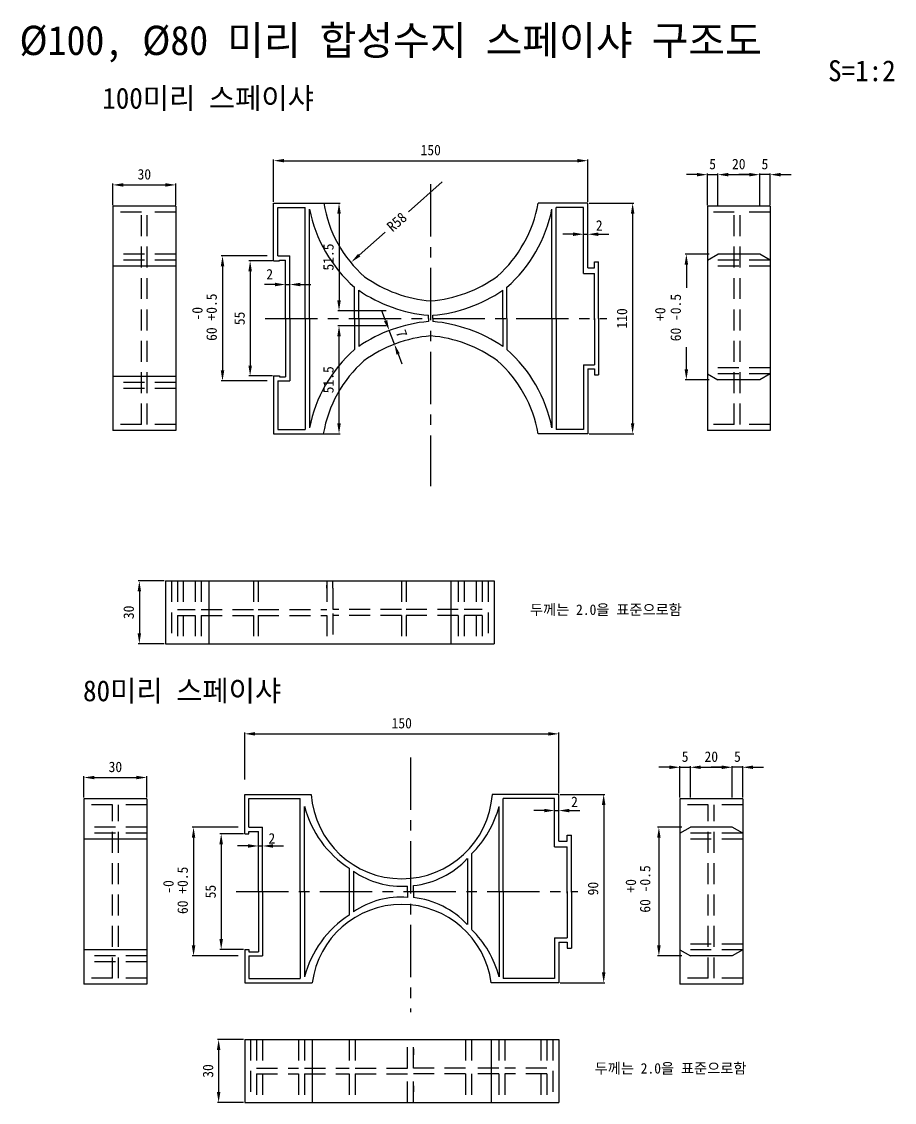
# Model space of a CAD drawing. Extents: x -1373 to 1338, y -24 to 500.
# Drawn here: x 921 to 1338, y -24 to 492 of the extents above; entities that cross this region are included whole.
import ezdxf

# ---------------------------------------------------------------- set-up
doc = ezdxf.new("R2010")
doc.units = 0
doc.header["$LTSCALE"] = 10
for name, pattern in [('A-CENTR01', [2, 1.25, -0.25, 0.25, -0.25]), ('A-DASHD01', [0.75, 0.5, -0.25]), ('CENTER', [2, 1.25, -0.25, 0.25, -0.25]), ('HIDDEN', [0.375, 0.25, -0.125])]:
    doc.linetypes.add(name, pattern=pattern)
for name, color, linetype in [('TN-CNTL', 1, 'A-CENTR01'), ('TN-DIMS', 1, 'Continuous'), ('TN-DIMT', 3, 'Continuous'), ('TN-LINE', 7, 'Continuous'), ('TN-TEX1', 6, 'Continuous'), ('TN-TEXT', 3, 'Continuous')]:
    doc.layers.add(name, color=color, linetype=linetype)
doc.styles.add('D', font='GulimChe.ttf')
doc.dimstyles.new('D', dxfattribs={"dimtxt": 2.5, "dimasz": 2.5, "dimexe": 1.25, "dimexo": 2, "dimgap": 1, "dimtad": 1, "dimdec": 0, "dimtxsty": 'D', "dimcen": 2.5, "dimclrd": 9, "dimclre": 9, "dimclrt": 9, "dimadec": 0, "dimazin": 0, "dimtfac": 1, "dimtdec": 0, "dimtmove": 0, "dimatfit": 3, "dimfxl": 0, "dimarcsym": 0})

# ---------------------------------------------------------------- blocks, each defined once
blk = doc.blocks.new('*D68')
at = {"layer": 'DEFPOINTS', "color": 0, "ltscale": 2}
for p in [(994.83, 414.43), (964.83, 404.22), (994.83, 404.22)]:
    blk.add_point(p, dxfattribs=at)
at = {"layer": 'TN-DIMS', "lineweight": -2, "ltscale": 2}
for p, q in [((964.83, 404.82), (964.83, 415.03)), ((969.83, 414.43), (989.83, 414.43)), ((994.83, 404.82), (994.83, 415.03))]:
    blk.add_line(p, q, dxfattribs=at)
at = {"layer": 'TN-DIMS', "ltscale": 2}
for points in [[(969.83, 415.26), (969.83, 413.59), (964.83, 414.43)], [(989.83, 415.26), (989.83, 413.59), (994.83, 414.43)]]:
    blk.add_solid(points, dxfattribs=at)
at = {"layer": 'TN-DIMS', "color": 3, "ltscale": 2, "insert": (979.83, 419.48), "char_height": 5, "attachment_point": 5, "style": 'D'}
blk.add_mtext('30', dxfattribs=at)
blk = doc.blocks.new('*D69')
at = {"layer": 'DEFPOINTS', "color": 0, "ltscale": 2}
for p in [(1191.76, 426.01), (1041.61, 405.72), (1191.76, 405.72)]:
    blk.add_point(p, dxfattribs=at)
at = {"layer": 'TN-DIMS', "lineweight": -2, "ltscale": 2}
for p, q in [((1041.61, 406.32), (1041.61, 426.61)), ((1046.61, 426.01), (1186.76, 426.01)), ((1191.76, 406.32), (1191.76, 426.61))]:
    blk.add_line(p, q, dxfattribs=at)
at = {"layer": 'TN-DIMS', "ltscale": 2}
for points in [[(1046.61, 426.84), (1046.61, 425.17), (1041.61, 426.01)], [(1186.76, 426.84), (1186.76, 425.17), (1191.76, 426.01)]]:
    blk.add_solid(points, dxfattribs=at)
at = {"layer": 'TN-DIMS', "color": 3, "ltscale": 2, "insert": (1116.69, 431.07), "char_height": 5, "attachment_point": 5, "style": 'D'}
blk.add_mtext('150', dxfattribs=at)
blk = doc.blocks.new('*D70')
at = {"layer": 'DEFPOINTS', "color": 0, "ltscale": 2}
for p in [(1191.76, 405.72), (1191.76, 295.58), (1213.18, 295.58)]:
    blk.add_point(p, dxfattribs=at)
at = {"layer": 'TN-DIMS', "lineweight": -2, "ltscale": 2}
for p, q in [((1192.36, 405.72), (1213.78, 405.72)), ((1213.18, 400.72), (1213.18, 300.58)), ((1192.36, 295.58), (1213.78, 295.58))]:
    blk.add_line(p, q, dxfattribs=at)
at = {"layer": 'TN-DIMS', "ltscale": 2}
for points in [[(1212.35, 400.72), (1214.01, 400.72), (1213.18, 405.72)], [(1212.35, 300.58), (1214.01, 300.58), (1213.18, 295.58)]]:
    blk.add_solid(points, dxfattribs=at)
at = {"layer": 'TN-DIMS', "color": 3, "ltscale": 2, "insert": (1208.11, 350.65), "char_height": 5, "attachment_point": 5, "rotation": 90, "style": 'D'}
blk.add_mtext('110', dxfattribs=at)
blk = doc.blocks.new('*D71')
at = {"layer": 'DEFPOINTS', "color": 0, "ltscale": 2}
for p in [(1191.76, 390.87), (1189.75, 385.51), (1191.76, 385.91)]:
    blk.add_point(p, dxfattribs=at)
at = {"layer": 'TN-DIMS', "lineweight": -2, "ltscale": 2}
for p, q in [((1184.75, 390.87), (1179.75, 390.87)), ((1189.75, 386.11), (1189.75, 391.47)), ((1189.75, 390.87), (1191.76, 390.87)), ((1191.76, 386.51), (1191.76, 391.47)), ((1196.76, 390.87), (1201.76, 390.87))]:
    blk.add_line(p, q, dxfattribs=at)
at = {"layer": 'TN-DIMS', "ltscale": 2}
for points in [[(1184.75, 391.7), (1184.75, 390.04), (1189.75, 390.87)], [(1196.76, 391.7), (1196.76, 390.04), (1191.76, 390.87)]]:
    blk.add_solid(points, dxfattribs=at)
at = {"layer": 'TN-DIMS', "color": 3, "ltscale": 2, "insert": (1197.23, 395.06), "char_height": 5, "attachment_point": 5, "style": 'D'}
blk.add_mtext('2', dxfattribs=at)
blk = doc.blocks.new('*D72')
at = {"layer": 'DEFPOINTS', "color": 0, "ltscale": 2}
for p in [(1041.61, 378.15), (1030.39, 323.15), (1041.61, 323.15)]:
    blk.add_point(p, dxfattribs=at)
at = {"layer": 'TN-DIMS', "lineweight": -2, "ltscale": 2}
for p, q in [((1041.01, 378.15), (1029.79, 378.15)), ((1030.39, 373.15), (1030.39, 328.15)), ((1041.01, 323.15), (1029.79, 323.15))]:
    blk.add_line(p, q, dxfattribs=at)
at = {"layer": 'TN-DIMS', "ltscale": 2}
for points in [[(1029.56, 373.15), (1031.23, 373.15), (1030.39, 378.15)], [(1029.56, 328.15), (1031.23, 328.15), (1030.39, 323.15)]]:
    blk.add_solid(points, dxfattribs=at)
at = {"layer": 'TN-DIMS', "color": 3, "ltscale": 2, "insert": (1025.34, 350.65), "char_height": 5, "attachment_point": 5, "rotation": 90, "style": 'D'}
blk.add_mtext('55', dxfattribs=at)
blk = doc.blocks.new('*D73')
at = {"layer": 'DEFPOINTS', "color": 0, "ltscale": 2}
for p in [(1049.34, 366.84), (1047.33, 361.49), (1049.34, 361.89)]:
    blk.add_point(p, dxfattribs=at)
at = {"layer": 'TN-DIMS', "lineweight": -2, "ltscale": 2}
for p, q in [((1042.33, 366.84), (1037.33, 366.84)), ((1047.33, 362.09), (1047.33, 367.44)), ((1047.33, 366.84), (1049.34, 366.84)), ((1049.34, 362.49), (1049.34, 367.44)), ((1054.34, 366.84), (1059.34, 366.84))]:
    blk.add_line(p, q, dxfattribs=at)
at = {"layer": 'TN-DIMS', "ltscale": 2}
for points in [[(1042.33, 367.68), (1042.33, 366.01), (1047.33, 366.84)], [(1054.34, 367.68), (1054.34, 366.01), (1049.34, 366.84)]]:
    blk.add_solid(points, dxfattribs=at)
at = {"layer": 'TN-DIMS', "color": 3, "ltscale": 2, "insert": (1039.73, 371.76), "char_height": 5, "attachment_point": 5, "style": 'D'}
blk.add_mtext('2', dxfattribs=at)
blk = doc.blocks.new('*D74')
at = {"layer": 'DEFPOINTS', "color": 0, "ltscale": 2}
for p in [(1062.4, 405.72), (1072.87, 354.22), (1095.94, 354.22)]:
    blk.add_point(p, dxfattribs=at)
at = {"layer": 'TN-DIMS', "lineweight": -2, "ltscale": 2}
for p, q in [((1063, 405.72), (1073.47, 405.72)), ((1072.87, 400.72), (1072.87, 359.22)), ((1095.34, 354.22), (1072.27, 354.22))]:
    blk.add_line(p, q, dxfattribs=at)
at = {"layer": 'TN-DIMS', "ltscale": 2}
for points in [[(1072.04, 400.72), (1073.71, 400.72), (1072.87, 405.72)], [(1072.04, 359.22), (1073.71, 359.22), (1072.87, 354.22)]]:
    blk.add_solid(points, dxfattribs=at)
at = {"layer": 'TN-DIMS', "color": 3, "ltscale": 2, "insert": (1067.81, 379.97), "char_height": 5, "attachment_point": 5, "rotation": 90, "style": 'D'}
blk.add_mtext('51.5', dxfattribs=at)
blk = doc.blocks.new('*D75')
at = {"layer": 'DEFPOINTS', "color": 0, "ltscale": 2}
for p in [(1072.87, 347.08), (1095.94, 347.08), (1062.4, 295.58)]:
    blk.add_point(p, dxfattribs=at)
at = {"layer": 'TN-DIMS', "lineweight": -2, "ltscale": 2}
for p, q in [((1095.34, 347.08), (1072.27, 347.08)), ((1072.87, 300.58), (1072.87, 342.08)), ((1063, 295.58), (1073.47, 295.58))]:
    blk.add_line(p, q, dxfattribs=at)
at = {"layer": 'TN-DIMS', "ltscale": 2}
for points in [[(1072.04, 342.08), (1073.71, 342.08), (1072.87, 347.08)], [(1072.04, 300.58), (1073.71, 300.58), (1072.87, 295.58)]]:
    blk.add_solid(points, dxfattribs=at)
at = {"layer": 'TN-DIMS', "color": 3, "ltscale": 2, "insert": (1067.81, 321.33), "char_height": 5, "attachment_point": 5, "rotation": 90, "style": 'D'}
blk.add_mtext('51.5', dxfattribs=at)
blk = doc.blocks.new('*D76')
at = {"layer": 'DEFPOINTS', "color": 0, "ltscale": 2}
for p in [(1253.9, 419.33), (1248.9, 404.22), (1253.9, 404.22)]:
    blk.add_point(p, dxfattribs=at)
at = {"layer": 'TN-DIMS', "lineweight": -2, "ltscale": 2}
for p, q in [((1243.9, 419.33), (1238.9, 419.33)), ((1248.9, 404.82), (1248.9, 419.93)), ((1248.9, 419.33), (1253.9, 419.33)), ((1253.9, 404.82), (1253.9, 419.93)), ((1258.9, 419.33), (1263.9, 419.33))]:
    blk.add_line(p, q, dxfattribs=at)
at = {"layer": 'TN-DIMS', "ltscale": 2}
for points in [[(1243.9, 420.16), (1243.9, 418.49), (1248.9, 419.33)], [(1258.9, 420.16), (1258.9, 418.49), (1253.9, 419.33)]]:
    blk.add_solid(points, dxfattribs=at)
at = {"layer": 'TN-DIMS', "color": 3, "ltscale": 2, "insert": (1251.4, 424.38), "char_height": 5, "attachment_point": 5, "style": 'D'}
blk.add_mtext('5', dxfattribs=at)
blk = doc.blocks.new('*D77')
at = {"layer": 'DEFPOINTS', "color": 0, "ltscale": 2}
for p in [(1273.9, 419.33), (1273.9, 404.22), (1278.9, 404.22)]:
    blk.add_point(p, dxfattribs=at)
at = {"layer": 'TN-DIMS', "lineweight": -2, "ltscale": 2}
for p, q in [((1268.9, 419.33), (1263.9, 419.33)), ((1273.9, 404.82), (1273.9, 419.93)), ((1278.9, 419.33), (1273.9, 419.33)), ((1278.9, 404.82), (1278.9, 419.93)), ((1283.9, 419.33), (1288.9, 419.33))]:
    blk.add_line(p, q, dxfattribs=at)
at = {"layer": 'TN-DIMS', "ltscale": 2}
for points in [[(1268.9, 420.16), (1268.9, 418.49), (1273.9, 419.33)], [(1283.9, 420.16), (1283.9, 418.49), (1278.9, 419.33)]]:
    blk.add_solid(points, dxfattribs=at)
at = {"layer": 'TN-DIMS', "color": 3, "ltscale": 2, "insert": (1276.4, 424.38), "char_height": 5, "attachment_point": 5, "style": 'D'}
blk.add_mtext('5', dxfattribs=at)
blk = doc.blocks.new('*D78')
at = {"layer": 'DEFPOINTS', "color": 0, "ltscale": 2}
for p in [(1273.9, 419.33), (1253.9, 408.51), (1273.9, 408.51)]:
    blk.add_point(p, dxfattribs=at)
at = {"layer": 'TN-DIMS', "lineweight": -2, "ltscale": 2}
for p, q in [((1253.9, 409.11), (1253.9, 419.93)), ((1258.9, 419.33), (1268.9, 419.33)), ((1273.9, 409.11), (1273.9, 419.93))]:
    blk.add_line(p, q, dxfattribs=at)
at = {"layer": 'TN-DIMS', "ltscale": 2}
for points in [[(1258.9, 420.16), (1258.9, 418.49), (1253.9, 419.33)], [(1268.9, 420.16), (1268.9, 418.49), (1273.9, 419.33)]]:
    blk.add_solid(points, dxfattribs=at)
at = {"layer": 'TN-DIMS', "color": 3, "ltscale": 2, "insert": (1263.9, 424.38), "char_height": 5, "attachment_point": 5, "style": 'D'}
blk.add_mtext('20', dxfattribs=at)
blk = doc.blocks.new('*D45')
at = {"layer": 'DEFPOINTS', "color": 0, "ltscale": 2}
for p in [(989.88, 225.23), (977.44, 195.23), (989.88, 195.23)]:
    blk.add_point(p, dxfattribs=at)
at = {"layer": 'TN-DIMS', "lineweight": -2, "ltscale": 2}
for p, q in [((989.28, 225.23), (976.84, 225.23)), ((977.44, 220.23), (977.44, 200.23)), ((989.28, 195.23), (976.84, 195.23))]:
    blk.add_line(p, q, dxfattribs=at)
at = {"layer": 'TN-DIMS', "ltscale": 2}
for points in [[(976.61, 220.23), (978.27, 220.23), (977.44, 225.23)], [(976.61, 200.23), (978.27, 200.23), (977.44, 195.23)]]:
    blk.add_solid(points, dxfattribs=at)
at = {"layer": 'TN-DIMS', "color": 3, "ltscale": 2, "insert": (972.38, 210.23), "char_height": 5, "attachment_point": 5, "rotation": 90, "style": 'D'}
blk.add_mtext('30', dxfattribs=at)
blk = doc.blocks.new('*D46')
at = {"layer": 'DEFPOINTS', "color": 0, "ltscale": 2}
for p in [(980.99, 131.32), (950.99, 121.11), (980.99, 121.11)]:
    blk.add_point(p, dxfattribs=at)
at = {"layer": 'TN-DIMS', "lineweight": -2, "ltscale": 2}
for p, q in [((950.99, 121.71), (950.99, 131.92)), ((955.99, 131.32), (975.99, 131.32)), ((980.99, 121.71), (980.99, 131.92))]:
    blk.add_line(p, q, dxfattribs=at)
at = {"layer": 'TN-DIMS', "ltscale": 2}
for points in [[(955.99, 132.15), (955.99, 130.48), (950.99, 131.32)], [(975.99, 132.15), (975.99, 130.48), (980.99, 131.32)]]:
    blk.add_solid(points, dxfattribs=at)
at = {"layer": 'TN-DIMS', "color": 3, "ltscale": 2, "insert": (965.99, 136.37), "char_height": 5, "attachment_point": 5, "style": 'D'}
blk.add_mtext('30', dxfattribs=at)
blk = doc.blocks.new('*D47')
at = {"layer": 'DEFPOINTS', "color": 0, "ltscale": 2}
for p in [(1036.35, 98.62), (1034.35, 92.4), (1036.35, 92.8)]:
    blk.add_point(p, dxfattribs=at)
at = {"layer": 'TN-DIMS', "lineweight": -2, "ltscale": 2}
for p, q in [((1029.35, 98.62), (1024.35, 98.62)), ((1034.35, 93), (1034.35, 99.22)), ((1034.35, 98.62), (1036.35, 98.62)), ((1036.35, 93.4), (1036.35, 99.22)), ((1041.35, 98.62), (1046.35, 98.62))]:
    blk.add_line(p, q, dxfattribs=at)
at = {"layer": 'TN-DIMS', "ltscale": 2}
for points in [[(1029.35, 99.45), (1029.35, 97.78), (1034.35, 98.62)], [(1041.35, 99.45), (1041.35, 97.78), (1036.35, 98.62)]]:
    blk.add_solid(points, dxfattribs=at)
at = {"layer": 'TN-DIMS', "color": 3, "ltscale": 2, "insert": (1040.77, 102.27), "char_height": 5, "attachment_point": 5, "style": 'D'}
blk.add_mtext('2', dxfattribs=at)
blk = doc.blocks.new('*D48')
at = {"layer": 'DEFPOINTS', "color": 0, "ltscale": 2}
for p in [(1025.3, 107.54), (1003.35, 46.11), (1025.3, 46.11)]:
    blk.add_point(p, dxfattribs=at)
at = {"layer": 'TN-DIMS', "lineweight": -2, "ltscale": 2}
for p, q in [((1024.7, 107.54), (1002.75, 107.54)), ((1003.35, 102.54), (1003.35, 51.11)), ((1024.7, 46.11), (1002.75, 46.11))]:
    blk.add_line(p, q, dxfattribs=at)
at = {"layer": 'TN-DIMS', "ltscale": 2}
for points in [[(1002.52, 102.54), (1004.19, 102.54), (1003.35, 107.54)], [(1002.52, 51.11), (1004.19, 51.11), (1003.35, 46.11)]]:
    blk.add_solid(points, dxfattribs=at)
at = {"layer": 'TN-DIMS', "color": 3, "ltscale": 2, "insert": (998.16, 77.42), "char_height": 5, "attachment_point": 5, "rotation": 90, "style": 'D'}
blk.add_mtext('60 +0.5', dxfattribs=at)
blk = doc.blocks.new('*D49')
at = {"layer": 'DEFPOINTS', "color": 0, "ltscale": 2}
for p in [(1027.78, 104.48), (1016.56, 49.17), (1027.78, 49.17)]:
    blk.add_point(p, dxfattribs=at)
at = {"layer": 'TN-DIMS', "lineweight": -2, "ltscale": 2}
for p, q in [((1027.18, 104.48), (1015.96, 104.48)), ((1016.56, 99.48), (1016.56, 54.17)), ((1027.18, 49.17), (1015.96, 49.17))]:
    blk.add_line(p, q, dxfattribs=at)
at = {"layer": 'TN-DIMS', "ltscale": 2}
for points in [[(1015.72, 99.48), (1017.39, 99.48), (1016.56, 104.48)], [(1015.72, 54.17), (1017.39, 54.17), (1016.56, 49.17)]]:
    blk.add_solid(points, dxfattribs=at)
at = {"layer": 'TN-DIMS', "color": 3, "ltscale": 2, "insert": (1011.5, 76.83), "char_height": 5, "attachment_point": 5, "rotation": 90, "style": 'D'}
blk.add_mtext('55', dxfattribs=at)
blk = doc.blocks.new('*D50')
at = {"layer": 'DEFPOINTS', "color": 0, "ltscale": 2}
for p in [(1177.92, 115.54), (1175.92, 109.32), (1177.92, 109.72)]:
    blk.add_point(p, dxfattribs=at)
at = {"layer": 'TN-DIMS', "lineweight": -2, "ltscale": 2}
for p, q in [((1170.92, 115.54), (1165.92, 115.54)), ((1175.92, 109.92), (1175.92, 116.14)), ((1175.92, 115.54), (1177.92, 115.54)), ((1177.92, 110.32), (1177.92, 116.14)), ((1182.92, 115.54), (1187.92, 115.54))]:
    blk.add_line(p, q, dxfattribs=at)
at = {"layer": 'TN-DIMS', "ltscale": 2}
for points in [[(1170.92, 116.37), (1170.92, 114.7), (1175.92, 115.54)], [(1182.92, 116.37), (1182.92, 114.7), (1177.92, 115.54)]]:
    blk.add_solid(points, dxfattribs=at)
at = {"layer": 'TN-DIMS', "color": 3, "ltscale": 2, "insert": (1185.41, 119.72), "char_height": 5, "attachment_point": 5, "style": 'D'}
blk.add_mtext('2', dxfattribs=at)
blk = doc.blocks.new('*D51')
at = {"layer": 'DEFPOINTS', "color": 0, "ltscale": 2}
for p in [(1177.92, 123.27), (1177.92, 33.24), (1199.34, 33.24)]:
    blk.add_point(p, dxfattribs=at)
at = {"layer": 'TN-DIMS', "lineweight": -2, "ltscale": 2}
for p, q in [((1178.52, 123.27), (1199.94, 123.27)), ((1199.34, 118.27), (1199.34, 38.24)), ((1178.52, 33.24), (1199.94, 33.24))]:
    blk.add_line(p, q, dxfattribs=at)
at = {"layer": 'TN-DIMS', "ltscale": 2}
for points in [[(1198.51, 118.27), (1200.18, 118.27), (1199.34, 123.27)], [(1198.51, 38.24), (1200.18, 38.24), (1199.34, 33.24)]]:
    blk.add_solid(points, dxfattribs=at)
at = {"layer": 'TN-DIMS', "color": 3, "ltscale": 2, "insert": (1194.29, 78.25), "char_height": 5, "attachment_point": 5, "rotation": 90, "style": 'D'}
blk.add_mtext('90', dxfattribs=at)
blk = doc.blocks.new('*D52')
at = {"layer": 'DEFPOINTS', "color": 0, "ltscale": 2}
for p in [(1237.28, 107.54), (1225.73, 46.11), (1237.28, 46.11)]:
    blk.add_point(p, dxfattribs=at)
at = {"layer": 'TN-DIMS', "lineweight": -2, "ltscale": 2}
for p, q in [((1236.68, 107.54), (1225.13, 107.54)), ((1225.73, 102.54), (1225.73, 51.11)), ((1236.68, 46.11), (1225.13, 46.11))]:
    blk.add_line(p, q, dxfattribs=at)
at = {"layer": 'TN-DIMS', "ltscale": 2}
for points in [[(1224.9, 102.54), (1226.56, 102.54), (1225.73, 107.54)], [(1224.9, 51.11), (1226.56, 51.11), (1225.73, 46.11)]]:
    blk.add_solid(points, dxfattribs=at)
at = {"layer": 'TN-DIMS', "color": 3, "ltscale": 2, "insert": (1219.17, 78.07), "char_height": 5, "attachment_point": 5, "rotation": 90, "style": 'D'}
blk.add_mtext('60 -0.5', dxfattribs=at)
blk = doc.blocks.new('*D53')
at = {"layer": 'DEFPOINTS', "color": 0, "ltscale": 2}
for p in [(1240.77, 136.22), (1235.77, 121.11), (1240.77, 121.11)]:
    blk.add_point(p, dxfattribs=at)
at = {"layer": 'TN-DIMS', "lineweight": -2, "ltscale": 2}
for p, q in [((1230.77, 136.22), (1225.77, 136.22)), ((1235.77, 121.71), (1235.77, 136.82)), ((1235.77, 136.22), (1240.77, 136.22)), ((1240.77, 121.71), (1240.77, 136.82)), ((1245.77, 136.22), (1250.77, 136.22))]:
    blk.add_line(p, q, dxfattribs=at)
at = {"layer": 'TN-DIMS', "ltscale": 2}
for points in [[(1230.77, 137.05), (1230.77, 135.38), (1235.77, 136.22)], [(1245.77, 137.05), (1245.77, 135.38), (1240.77, 136.22)]]:
    blk.add_solid(points, dxfattribs=at)
at = {"layer": 'TN-DIMS', "color": 3, "ltscale": 2, "insert": (1238.27, 141.27), "char_height": 5, "attachment_point": 5, "style": 'D'}
blk.add_mtext('5', dxfattribs=at)
blk = doc.blocks.new('*D54')
at = {"layer": 'DEFPOINTS', "color": 0, "ltscale": 2}
for p in [(1260.77, 136.22), (1260.77, 121.11), (1265.77, 121.11)]:
    blk.add_point(p, dxfattribs=at)
at = {"layer": 'TN-DIMS', "lineweight": -2, "ltscale": 2}
for p, q in [((1255.77, 136.22), (1250.77, 136.22)), ((1260.77, 121.71), (1260.77, 136.82)), ((1265.77, 136.22), (1260.77, 136.22)), ((1265.77, 121.71), (1265.77, 136.82)), ((1270.77, 136.22), (1275.77, 136.22))]:
    blk.add_line(p, q, dxfattribs=at)
at = {"layer": 'TN-DIMS', "ltscale": 2}
for points in [[(1255.77, 137.05), (1255.77, 135.38), (1260.77, 136.22)], [(1270.77, 137.05), (1270.77, 135.38), (1265.77, 136.22)]]:
    blk.add_solid(points, dxfattribs=at)
at = {"layer": 'TN-DIMS', "color": 3, "ltscale": 2, "insert": (1263.27, 141.27), "char_height": 5, "attachment_point": 5, "style": 'D'}
blk.add_mtext('5', dxfattribs=at)
blk = doc.blocks.new('*D55')
at = {"layer": 'DEFPOINTS', "color": 0, "ltscale": 2}
for p in [(1260.77, 136.22), (1240.77, 121.11), (1260.77, 121.11)]:
    blk.add_point(p, dxfattribs=at)
at = {"layer": 'TN-DIMS', "lineweight": -2, "ltscale": 2}
for p, q in [((1240.77, 121.71), (1240.77, 136.82)), ((1245.77, 136.22), (1255.77, 136.22)), ((1260.77, 121.71), (1260.77, 136.82))]:
    blk.add_line(p, q, dxfattribs=at)
at = {"layer": 'TN-DIMS', "ltscale": 2}
for points in [[(1245.77, 137.05), (1245.77, 135.38), (1240.77, 136.22)], [(1255.77, 137.05), (1255.77, 135.38), (1260.77, 136.22)]]:
    blk.add_solid(points, dxfattribs=at)
at = {"layer": 'TN-DIMS', "color": 3, "ltscale": 2, "insert": (1250.77, 141.27), "char_height": 5, "attachment_point": 5, "style": 'D'}
blk.add_mtext('20', dxfattribs=at)
blk = doc.blocks.new('*D56')
at = {"layer": 'DEFPOINTS', "color": 0, "ltscale": 2}
for p in [(1177.92, 152.18), (1027.78, 129.7), (1177.92, 123.27)]:
    blk.add_point(p, dxfattribs=at)
at = {"layer": 'TN-DIMS', "lineweight": -2, "ltscale": 2}
for p, q in [((1027.78, 130.3), (1027.78, 152.78)), ((1032.78, 152.18), (1172.92, 152.18)), ((1177.92, 123.87), (1177.92, 152.78))]:
    blk.add_line(p, q, dxfattribs=at)
at = {"layer": 'TN-DIMS', "ltscale": 2}
for points in [[(1032.78, 153.02), (1032.78, 151.35), (1027.78, 152.18)], [(1172.92, 153.02), (1172.92, 151.35), (1177.92, 152.18)]]:
    blk.add_solid(points, dxfattribs=at)
at = {"layer": 'TN-DIMS', "color": 3, "ltscale": 2, "insert": (1102.85, 157.25), "char_height": 5, "attachment_point": 5, "style": 'D'}
blk.add_mtext('150', dxfattribs=at)
blk = doc.blocks.new('*D57')
at = {"layer": 'DEFPOINTS', "color": 0, "ltscale": 2}
for p in [(1027.78, 6.13), (1015.34, -23.87), (1027.78, -23.87)]:
    blk.add_point(p, dxfattribs=at)
at = {"layer": 'TN-DIMS', "lineweight": -2, "ltscale": 2}
for p, q in [((1027.18, 6.13), (1014.74, 6.13)), ((1015.34, 1.13), (1015.34, -18.87)), ((1027.18, -23.87), (1014.74, -23.87))]:
    blk.add_line(p, q, dxfattribs=at)
at = {"layer": 'TN-DIMS', "ltscale": 2}
for points in [[(1014.5, 1.13), (1016.17, 1.13), (1015.34, 6.13)], [(1014.5, -18.87), (1016.17, -18.87), (1015.34, -23.87)]]:
    blk.add_solid(points, dxfattribs=at)
at = {"layer": 'TN-DIMS', "color": 3, "ltscale": 2, "insert": (1010.28, -8.87), "char_height": 5, "attachment_point": 5, "rotation": 90, "style": 'D'}
blk.add_mtext('30', dxfattribs=at)
blk = doc.blocks.new('*D92')
at = {"layer": 'DEFPOINTS', "color": 0, "ltscale": 2}
for p in [(1039.14, 380.51), (1017.19, 320.78), (1039.14, 320.78)]:
    blk.add_point(p, dxfattribs=at)
at = {"layer": 'TN-DIMS', "lineweight": -2, "ltscale": 2}
for p, q in [((1038.54, 380.51), (1016.59, 380.51)), ((1017.19, 375.51), (1017.19, 325.78)), ((1038.54, 320.78), (1016.59, 320.78))]:
    blk.add_line(p, q, dxfattribs=at)
at = {"layer": 'TN-DIMS', "ltscale": 2}
for points in [[(1016.36, 375.51), (1018.03, 375.51), (1017.19, 380.51)], [(1016.36, 325.78), (1018.03, 325.78), (1017.19, 320.78)]]:
    blk.add_solid(points, dxfattribs=at)
at = {"layer": 'TN-DIMS', "color": 3, "ltscale": 2, "insert": (1012, 351.24), "char_height": 5, "attachment_point": 5, "rotation": 90, "style": 'D'}
blk.add_mtext('60 +0.5', dxfattribs=at)
blk = doc.blocks.new('*D93')
at = {"layer": 'DEFPOINTS', "color": 0, "ltscale": 2}
for p in [(1250.4, 381.36), (1238.85, 321.35), (1250.4, 321.35)]:
    blk.add_point(p, dxfattribs=at)
at = {"layer": 'TN-DIMS', "lineweight": -2, "ltscale": 2}
for p, q in [((1249.8, 381.36), (1238.25, 381.36)), ((1238.85, 376.36), (1238.85, 365.23)), ((1238.85, 326.35), (1238.85, 336.84)), ((1249.8, 321.35), (1238.25, 321.35))]:
    blk.add_line(p, q, dxfattribs=at)
at = {"layer": 'TN-DIMS', "ltscale": 2}
for points in [[(1238.02, 376.36), (1239.69, 376.36), (1238.85, 381.36)], [(1238.02, 326.35), (1239.69, 326.35), (1238.85, 321.35)]]:
    blk.add_solid(points, dxfattribs=at)
at = {"layer": 'TN-DIMS', "color": 3, "ltscale": 2, "insert": (1233.79, 351.04), "char_height": 5, "attachment_point": 5, "rotation": 90, "style": 'D'}
blk.add_mtext('60 -0.5', dxfattribs=at)
blk = doc.blocks.new('*D94')
at = {"layer": 'DEFPOINTS', "color": 0, "ltscale": 2}
for p in [(1122.23, 415.87), (1078.75, 377.56)]:
    blk.add_point(p, dxfattribs=at)
at = {"layer": 'TN-DIMS', "lineweight": -2, "ltscale": 2}
for p, q in [((1122.23, 415.87), (1106.02, 401.59)), ((1082.5, 380.87), (1094.96, 391.84))]:
    blk.add_line(p, q, dxfattribs=at)
at = {"layer": 'TN-DIMS', "ltscale": 2}
blk.add_solid([(1081.95, 381.49), (1083.05, 380.24), (1078.75, 377.56)], dxfattribs=at)
at = {"layer": 'TN-DIMS', "color": 3, "ltscale": 2, "insert": (1100.49, 396.72), "char_height": 5, "attachment_point": 5, "rotation": 41.3848, "style": 'D'}
blk.add_mtext('R58', dxfattribs=at)
blk = doc.blocks.new('*D95')
at = {"layer": 'DEFPOINTS', "color": 0, "ltscale": 2}
for p in [(1096.87, 344.9), (1096.87, 344.9), (1099.33, 338.35)]:
    blk.add_point(p, dxfattribs=at)
at = {"layer": 'TN-DIMS', "lineweight": -2, "ltscale": 2}
for p, q in [((1095.11, 349.58), (1093.35, 354.26)), ((1099.33, 338.35), (1096.87, 344.9)), ((1097.43, 345.11), (1097.43, 345.11)), ((1099.89, 338.56), (1099.89, 338.56)), ((1101.09, 333.67), (1102.84, 328.99))]:
    blk.add_line(p, q, dxfattribs=at)
at = {"layer": 'TN-DIMS', "ltscale": 2}
for points in [[(1095.89, 349.87), (1094.33, 349.29), (1096.87, 344.9)], [(1101.87, 333.96), (1100.31, 333.37), (1099.33, 338.35)]]:
    blk.add_solid(points, dxfattribs=at)
at = {"layer": 'TN-DIMS', "color": 3, "ltscale": 2, "insert": (1102.84, 343.4), "char_height": 5, "attachment_point": 5, "rotation": 290.5868, "style": 'D'}
blk.add_mtext('7', dxfattribs=at)

msp = doc.modelspace()

# ---------------------------------------------------------------- linework, layer by layer
at = {"layer": 'TN-CNTL', "linetype": 'A-CENTR01', "ltscale": 2}
for p, q in [((1116.66, 414.76), (1116.66, 270.44)), ((1037.56, 350.65), (1200.78, 350.65)), ((1106.98, 140.94), (1106.98, 19.19)), ((1023.72, 76.83), (1186.94, 76.83))]:
    msp.add_line(p, q, dxfattribs=at)
at = {"layer": 'TN-LINE', "ltscale": 2}
for p, q in [((994.83, 404.22), (964.83, 404.22)), ((964.83, 404.22), (964.83, 297.08)), ((994.83, 404.22), (994.83, 297.08)), ((1041.61, 405.72), (1065.64, 405.72)), ((1041.61, 378.15), (1041.61, 405.72)), ((1043.62, 403.71), (1056.75, 403.71)), ((1043.62, 380.51), (1043.62, 403.71)), ((1056.75, 350.65), (1056.75, 403.71)), ((1058.76, 350.65), (1058.76, 402.86)), ((1191.76, 405.72), (1168.01, 405.72)), ((1174.61, 350.65), (1174.61, 402.86)), ((1176.62, 350.65), (1176.62, 403.71)), ((1189.75, 403.71), (1176.62, 403.71)), ((1189.75, 372.05), (1189.75, 403.71)), ((1191.76, 374.8), (1191.76, 405.72)), ((1278.9, 404.22), (1248.9, 404.22)), ((1248.9, 404.22), (1248.9, 297.08)), ((1278.9, 404.22), (1278.9, 297.08)), ((1041.61, 378.15), (1044.47, 378.15)), ((1043.62, 380.51), (1049.34, 380.51)), ((1044.47, 378.51), (1047.33, 378.51)), ((1044.47, 378.15), (1044.47, 378.51)), ((1047.33, 350.65), (1047.33, 378.51)), ((1049.34, 350.65), (1049.34, 380.51)), ((1194.95, 374.8), (1194.95, 377.66)), ((1194.95, 377.66), (1196.95, 377.66)), ((1196.95, 350.65), (1196.95, 377.66)), ((1248.9, 378.54), (1253.9, 381.4)), ((1273.9, 381.4), (1253.9, 381.4)), ((1278.9, 378.54), (1273.9, 381.4)), ((994.83, 375.69), (964.83, 375.69)), ((1189.75, 372.05), (1194.95, 372.05)), ((1191.76, 374.8), (1194.95, 374.8)), ((1194.95, 349.91), (1194.95, 372.05)), ((1047.33, 350.65), (1047.33, 322.79)), ((1049.34, 350.65), (1049.34, 320.78)), ((1056.75, 350.65), (1056.75, 297.58)), ((1058.76, 350.65), (1058.76, 298.43)), ((1174.61, 350.65), (1174.61, 298.43)), ((1176.62, 350.65), (1176.62, 297.58)), ((1194.95, 350.65), (1194.95, 328.51)), ((1196.95, 350.65), (1196.95, 323.64)), ((1189.75, 328.51), (1189.75, 297.58)), ((1189.75, 328.51), (1194.95, 328.51)), ((1191.76, 326.5), (1194.95, 326.5)), ((1191.76, 326.5), (1191.76, 295.58)), ((1194.95, 326.5), (1194.95, 323.64)), ((994.83, 322.83), (964.83, 322.83)), ((1041.61, 323.15), (1041.61, 295.58)), ((1041.61, 323.15), (1044.47, 323.15)), ((1043.62, 320.78), (1049.34, 320.78)), ((1043.62, 320.78), (1043.62, 297.58)), ((1044.47, 323.15), (1044.47, 322.79)), ((1044.47, 322.79), (1047.33, 322.79)), ((1194.95, 323.64), (1196.95, 323.64)), ((1248.9, 324.17), (1253.9, 321.32)), ((1273.9, 321.32), (1253.9, 321.32)), ((1278.9, 324.17), (1273.9, 321.32)), ((994.83, 297.08), (964.83, 297.08)), ((1041.61, 295.58), (1065.36, 295.58)), ((1043.62, 297.58), (1056.75, 297.58)), ((1191.76, 295.58), (1168.01, 295.58)), ((1189.75, 297.58), (1176.62, 297.58)), ((1278.9, 297.08), (1248.9, 297.08)), ((989.88, 225.23), (989.88, 195.23)), ((989.88, 225.23), (1147.03, 225.23)), ((1010.67, 225.23), (1010.67, 195.23)), ((1126.23, 225.23), (1126.23, 195.23)), ((1147.03, 225.23), (1147.03, 195.23)), ((989.88, 195.23), (1147.03, 195.23)), ((980.99, 121.11), (950.99, 121.11)), ((950.99, 121.11), (950.99, 32.54)), ((980.99, 121.11), (980.99, 32.54)), ((1027.78, 104.48), (1027.78, 123.27)), ((1027.78, 123.27), (1059.56, 123.27)), ((1029.78, 107.54), (1029.78, 121.27)), ((1029.78, 121.27), (1054.35, 121.27)), ((1054.35, 76.83), (1054.35, 121.27)), ((1177.92, 123.27), (1146.13, 123.27)), ((1175.92, 121.27), (1151.35, 121.27)), ((1151.35, 76.83), (1151.35, 121.27)), ((1175.92, 98.23), (1175.92, 121.27)), ((1177.92, 100.97), (1177.92, 123.27)), ((1265.77, 121.11), (1235.77, 121.11)), ((1235.77, 121.11), (1235.77, 32.54)), ((1265.77, 121.11), (1265.77, 32.54)), ((1056.35, 76.83), (1056.35, 117.55)), ((1149.35, 76.83), (1149.35, 117.55)), ((1027.78, 104.48), (1029.78, 104.48)), ((1029.78, 107.54), (1036.35, 107.54)), ((1029.78, 104.48), (1029.78, 105.54)), ((1029.78, 105.54), (1034.35, 105.54)), ((1034.35, 76.83), (1034.35, 105.54)), ((1036.35, 76.83), (1036.35, 107.54)), ((1181.97, 103.83), (1183.97, 103.83)), ((1181.97, 100.97), (1181.97, 103.83)), ((1183.97, 76.83), (1183.97, 103.83)), ((1235.77, 104.72), (1240.77, 107.58)), ((1260.77, 107.58), (1240.77, 107.58)), ((1265.77, 104.72), (1260.77, 107.58)), ((980.99, 101.86), (950.99, 101.86)), ((1175.92, 98.23), (1181.97, 98.23)), ((1177.92, 100.97), (1181.97, 100.97)), ((1181.97, 76.09), (1181.97, 98.23)), ((1136.19, 94.86), (1136.19, 58.8)), ((1077.78, 88.02), (1077.78, 65.64)), ((1134.19, 92.56), (1134.19, 61.09)), ((1079.78, 86.55), (1079.78, 67.13)), ((1034.35, 76.83), (1034.35, 48.11)), ((1036.35, 76.83), (1036.35, 46.11)), ((1054.35, 76.83), (1054.35, 35.24)), ((1056.35, 76.83), (1056.35, 36.1)), ((1149.35, 76.83), (1149.35, 36.1)), ((1151.35, 76.83), (1151.35, 35.24)), ((1181.97, 76.83), (1181.97, 54.68)), ((1183.97, 76.83), (1183.97, 49.83)), ((1175.92, 54.68), (1181.97, 54.68)), ((1175.92, 54.68), (1175.92, 35.24)), ((1177.92, 52.68), (1177.92, 33.24)), ((1177.92, 52.68), (1181.97, 52.68)), ((1181.97, 52.68), (1181.97, 49.83)), ((980.99, 49.01), (950.99, 49.01)), ((1027.78, 49.17), (1029.78, 49.17)), ((1027.78, 49.17), (1027.78, 33.24)), ((1029.78, 49.17), (1029.78, 48.11)), ((1029.78, 48.11), (1034.35, 48.11)), ((1181.97, 49.83), (1183.97, 49.83)), ((1235.77, 48.93), (1240.77, 46.07)), ((1265.77, 48.93), (1260.77, 46.07)), ((1029.78, 46.11), (1029.78, 35.24)), ((1029.78, 46.11), (1036.35, 46.11)), ((1260.77, 46.07), (1240.77, 46.07)), ((980.99, 32.54), (950.99, 32.54)), ((1027.78, 33.24), (1060.08, 33.24)), ((1029.78, 35.24), (1054.35, 35.24)), ((1177.92, 33.24), (1145.62, 33.24)), ((1175.92, 35.24), (1151.35, 35.24)), ((1265.77, 32.54), (1235.77, 32.54)), ((1027.78, 6.13), (1177.92, 6.13)), ((1027.78, 6.13), (1027.78, -23.87)), ((1060, 6.13), (1060, -23.87)), ((1145.62, 6.13), (1145.62, -23.87)), ((1177.92, 6.13), (1177.92, -23.87)), ((1027.78, -23.87), (1177.92, -23.87))]:
    msp.add_line(p, q, dxfattribs=at)
at = {"layer": 'TN-LINE', "linetype": 'A-DASHD01', "ltscale": 2}
for p, q in [((978.4, 401.36), (964.83, 401.36)), ((978.4, 299.93), (978.4, 401.36)), ((994.83, 401.36), (981.26, 401.36)), ((981.26, 299.93), (981.26, 401.36)), ((1261.76, 401.36), (1248.9, 401.36)), ((1261.76, 299.93), (1261.76, 401.36)), ((1264.62, 299.93), (1264.62, 401.36)), ((1278.9, 401.36), (1264.62, 401.36)), ((994.83, 381.4), (964.83, 381.4)), ((994.83, 378.54), (964.83, 378.54)), ((1278.9, 378.54), (1248.9, 378.54)), ((1278.9, 375.69), (1248.9, 375.69)), ((1278.9, 327.03), (1248.9, 327.03)), ((1278.9, 324.17), (1248.9, 324.17)), ((994.83, 319.97), (964.83, 319.97)), ((994.83, 317.11), (964.83, 317.11)), ((978.4, 299.93), (964.83, 299.93)), ((994.83, 299.93), (981.26, 299.93)), ((1261.76, 299.93), (1248.9, 299.93)), ((1278.9, 299.93), (1264.62, 299.93)), ((992.74, 225.23), (992.74, 195.23)), ((995.6, 225.23), (995.6, 211.66)), ((998.45, 225.23), (998.45, 211.66)), ((1004.17, 225.23), (1004.17, 211.66)), ((1007.03, 225.23), (1007.03, 211.66)), ((1032.03, 225.23), (1032.03, 211.66)), ((1034.17, 225.23), (1034.17, 211.66)), ((1067.03, 225.23), (1067.03, 211.66)), ((1102.74, 225.23), (1102.74, 211.66)), ((1104.88, 225.23), (1104.88, 211.66)), ((1129.88, 225.23), (1129.88, 211.66)), ((1132.74, 225.23), (1132.74, 211.66)), ((1138.45, 225.23), (1138.45, 211.66)), ((1141.31, 225.23), (1141.31, 211.66)), ((1144.17, 225.23), (1144.17, 195.23)), ((1069.88, 221.8), (1069.88, 210.23)), ((995.6, 211.66), (1004.17, 211.66)), ((995.6, 208.8), (995.6, 195.23)), ((995.6, 208.8), (1004.17, 208.8)), ((998.45, 208.8), (998.45, 195.23)), ((1004.17, 208.8), (1004.17, 195.23)), ((1007.03, 211.66), (1032.03, 211.66)), ((1007.03, 208.8), (1032.73, 208.8)), ((1007.03, 208.8), (1007.03, 195.23)), ((1032.03, 208.8), (1032.03, 195.23)), ((1034.17, 211.66), (1067.03, 211.66)), ((1034.17, 208.8), (1067.03, 208.8)), ((1034.17, 208.8), (1034.17, 195.23)), ((1067.03, 208.8), (1067.03, 195.23)), ((1102.74, 211.66), (1069.88, 211.66)), ((1069.88, 209.68), (1069.88, 195.23)), ((1102.74, 208.8), (1069.88, 208.8)), ((1102.74, 208.8), (1102.74, 195.23)), ((1129.88, 208.8), (1104.18, 208.8)), ((1129.88, 211.66), (1104.88, 211.66)), ((1104.88, 208.8), (1104.88, 195.23)), ((1129.88, 208.8), (1129.88, 195.23)), ((1141.31, 211.66), (1132.74, 211.66)), ((1141.31, 208.8), (1132.74, 208.8)), ((1132.74, 208.8), (1132.74, 195.23)), ((1138.45, 208.8), (1138.45, 195.23)), ((1141.31, 208.8), (1141.31, 195.23)), ((964.56, 118.25), (950.99, 118.25)), ((964.56, 35.4), (964.56, 118.25)), ((980.99, 118.25), (967.42, 118.25)), ((967.42, 35.4), (967.42, 118.25)), ((1249.34, 118.25), (1235.77, 118.25)), ((1249.34, 35.4), (1249.34, 118.25)), ((1252.2, 35.4), (1252.2, 118.25)), ((1265.77, 118.25), (1252.2, 118.25)), ((980.99, 107.58), (950.99, 107.58)), ((980.99, 104.72), (950.99, 104.72)), ((1265.77, 104.72), (1235.77, 104.72)), ((1265.77, 101.86), (1235.77, 101.86)), ((1265.77, 51.79), (1235.77, 51.79)), ((1265.77, 48.93), (1235.77, 48.93)), ((980.99, 46.15), (950.99, 46.15)), ((980.99, 43.29), (950.99, 43.29)), ((964.56, 35.4), (950.99, 35.4)), ((980.99, 35.4), (967.42, 35.4)), ((1249.34, 35.4), (1235.77, 35.4)), ((1265.77, 35.4), (1252.2, 35.4)), ((1030.63, 6.13), (1030.63, -23.87)), ((1033.49, 6.13), (1033.49, -7.45)), ((1036.35, 6.13), (1036.35, -7.45)), ((1053.49, 6.13), (1053.49, -7.45)), ((1056.35, 6.13), (1056.35, -7.45)), ((1077.78, 6.13), (1077.78, -7.45)), ((1080.63, 6.13), (1080.63, -7.45)), ((1105.55, -7.45), (1105.55, 6.13)), ((1108.41, -7.45), (1108.41, 6.13)), ((1133.33, 6.13), (1133.33, -7.45)), ((1136.19, 6.13), (1136.19, -7.45)), ((1149.26, 6.13), (1149.26, -7.45)), ((1152.12, 6.13), (1152.12, -7.45)), ((1169.35, 6.13), (1169.35, -7.45)), ((1172.21, 6.13), (1172.21, -7.45)), ((1175.06, 6.13), (1175.06, -23.87)), ((1033.49, -7.45), (1053.49, -7.45)), ((1033.49, -10.3), (1033.49, -23.87)), ((1033.49, -10.3), (1053.49, -10.3)), ((1036.35, -10.3), (1036.35, -23.87)), ((1053.49, -10.3), (1053.49, -23.87)), ((1056.35, -7.45), (1077.78, -7.45)), ((1056.35, -10.3), (1056.35, -23.87)), ((1056.35, -10.3), (1077.78, -10.3)), ((1077.78, -10.3), (1077.78, -23.87)), ((1080.63, -7.45), (1105.55, -7.45)), ((1080.63, -10.3), (1105.55, -10.3)), ((1080.63, -10.3), (1080.63, -23.87)), ((1105.55, -23.87), (1105.55, -10.3)), ((1133.33, -7.45), (1108.41, -7.45)), ((1133.33, -10.3), (1108.41, -10.3)), ((1108.41, -23.87), (1108.41, -10.3)), ((1133.33, -10.3), (1133.33, -23.87)), ((1149.26, -7.45), (1136.19, -7.45)), ((1149.26, -10.3), (1136.19, -10.3)), ((1136.19, -10.3), (1136.19, -23.87)), ((1149.26, -10.3), (1149.26, -23.87)), ((1172.21, -7.45), (1152.12, -7.45)), ((1172.21, -10.3), (1152.12, -10.3)), ((1152.12, -10.3), (1152.12, -23.87)), ((1169.35, -10.3), (1169.35, -23.87)), ((1172.21, -10.3), (1172.21, -23.87)), ((1108.41, -15.97), (1108.41, -18.82))]:
    msp.add_line(p, q, dxfattribs=at)
at = {"layer": 'TN-LINE', "linetype": 'CENTER', "ltscale": 2}
for p, q in [((1080.26, 350.65), (1080.26, 365.53)), ((1082.26, 350.65), (1082.26, 364.09)), ((1151.11, 350.65), (1151.11, 364.09)), ((1153.11, 350.65), (1153.11, 365.53)), ((1115.66, 350.65), (1115.66, 352.13)), ((1117.71, 350.65), (1117.71, 352.13)), ((1080.26, 350.65), (1080.26, 335.77)), ((1082.26, 350.65), (1082.26, 337.21)), ((1115.66, 350.65), (1115.66, 349.17)), ((1117.71, 350.65), (1117.71, 349.17)), ((1151.11, 350.65), (1151.11, 337.21)), ((1153.11, 350.65), (1153.11, 335.77)), ((1067.03, 221.8), (1067.03, 223.27)), ((1069.88, 221.8), (1069.88, 225.23)), ((1105.55, 76.83), (1105.55, 79.45)), ((1108.41, 76.83), (1108.41, 79.68)), ((1105.55, 76.83), (1105.55, 73.97)), ((1108.41, 76.83), (1108.41, 73.97))]:
    msp.add_line(p, q, dxfattribs=at)
at = {"layer": 'TN-LINE', "linetype": 'HIDDEN', "ltscale": 2}
msp.add_line((1108.41, 1.67), (1108.41, -1.19), dxfattribs=at)
at = {"layer": 'TN-LINE', "ltscale": 2}
for centre, radius, start, end in [((1124.72, 415.99), 67.25, 191.252, 228.6168), ((1123.2, 414.64), 58.24, 188.8054, 229.1591), ((1108.5, 416.06), 60.4, 311.5762, 350.1395), ((1108.65, 415.99), 67.25, 311.3832, 348.748), ((1121.72, 421.78), 62.95, 234.4327, 265.4014), ((1111.83, 420.96), 62.12, 274.4754, 306.2709), ((1122, 422.44), 70.6, 235.7439, 264.8492), ((1111.38, 422.44), 70.6, 275.1508, 304.2561), ((1122, 278.86), 70.6, 95.1508, 124.2561), ((1111.38, 278.86), 70.6, 55.7439, 84.8492), ((1121.54, 280.33), 62.12, 94.4837, 126.2709), ((1111.83, 280.33), 62.12, 53.7291, 85.5163), ((1124.72, 285.31), 67.25, 131.3832, 168.748), ((1108.65, 285.31), 67.25, 11.252, 48.6168), ((1124.87, 285.23), 60.4, 131.5762, 170.1395), ((1108.5, 285.23), 60.4, 9.8605, 48.4238), ((1102.85, 126.36), 43.4, 184.0899, 355.9101), ((1104.81, 130.17), 50.07, 194.5887, 237.3289), ((1101.64, 130.05), 49.32, 314.4707, 345.322), ((1103.83, 121.08), 41.64, 276.3096, 316.7924), ((1102.87, 120.09), 40.72, 235.451, 273.7756), ((1102.04, 35.22), 38.91, 84.8196, 124.9023), ((1103.83, 32.58), 41.64, 43.2076, 83.6904), ((1102.85, 27.54), 43.15, 7.5945, 172.4055), ((1104.81, 23.49), 50.07, 122.6711, 165.4113), ((1101.64, 23.6), 49.32, 14.678, 45.5293)]:
    msp.add_arc(centre, radius, start, end, dxfattribs=at)

# ---------------------------------------------------------------- texts
at = {"layer": 'TN-DIMT', "ltscale": 2, "style": 'D'}
for s, p in [('-0', (1007.65, 349.66)), ('+0', (1228.84, 349.46)), ('-0', (993.81, 75.83)), ('+0', (1214.8, 76.35))]:
    msp.add_text(s, height=5, rotation=90, dxfattribs=at).set_placement(p)
at = {"layer": 'TN-TEX1', "ltscale": 2, "style": 'D'}
for s, height, p in [('Ø100, Ø80 미리 합성수지 스페이샤 구조도', 14, (920.17, 476.49)), ('S=1:2', 10, (1306.58, 463.96)), ('100미리 스페이샤', 10, (959.72, 450.85)), ('80미리 스페이샤', 10, (950.53, 167.76))]:
    msp.add_text(s, height=height, dxfattribs=at).set_placement(p)
at = {"layer": 'TN-TEXT', "ltscale": 2, "style": 'D'}
for p in [(1164.09, 209.01), (1194.99, -10.1)]:
    msp.add_text('두께는 2.0을 표준으로함', height=5, dxfattribs=at).set_placement(p)

# ---------------------------------------------------------------- dimensions: what is measured, and where the dimension line sits
at = {"layer": 'TN-DIMS', "ltscale": 2}
for base, p1, p2, picture, middle in [((1191.76, 426.01), (1041.61, 405.72), (1191.76, 405.72), '*D69', (1116.69, 431.07)), ((1253.9, 419.33), (1248.9, 404.22), (1253.9, 404.22), '*D76', (1251.4, 424.38)), ((1273.9, 419.33), (1253.9, 408.51), (1273.9, 408.51), '*D78', (1263.9, 424.38)), ((1273.9, 419.33), (1278.9, 404.22), (1273.9, 404.22), '*D77', (1276.4, 424.38)), ((994.83, 414.43), (964.83, 404.22), (994.83, 404.22), '*D68', (979.83, 419.48)), ((1177.92, 152.18), (1027.78, 129.7), (1177.92, 123.27), '*D56', (1102.85, 157.25)), ((980.99, 131.32), (950.99, 121.11), (980.99, 121.11), '*D46', (965.99, 136.37)), ((1240.77, 136.22), (1235.77, 121.11), (1240.77, 121.11), '*D53', (1238.27, 141.27)), ((1260.77, 136.22), (1240.77, 121.11), (1260.77, 121.11), '*D55', (1250.77, 141.27)), ((1260.77, 136.22), (1265.77, 121.11), (1260.77, 121.11), '*D54', (1263.27, 141.27))]:
    dim = msp.add_linear_dim(base=base, p1=p1, p2=p2, dimstyle='D', override={"dimscale": 2, "dimexe": 0.3, "dimexo": 0.3, "dimgap": 1.25, "dimlunit": 6, "dimclrd": 256, "dimclre": 256, "dimclrt": 3, "dimtix": 1, "dimtmove": 2}, dxfattribs=at)
    dim.commit()
    dim.dimension.update_dxf_attribs({"geometry": picture, "text_midpoint": middle})
dim = msp.add_radius_dim(center=(1122.23, 415.87), mpoint=(1078.75, 377.56), dimstyle='D', override={"dimscale": 2, "dimexe": 0.3, "dimexo": 0.3, "dimgap": 1.25, "dimlunit": 6, "dimclrd": 256, "dimclre": 256, "dimclrt": 3, "dimtix": 1, "dimtmove": 2}, dxfattribs=at)
dim.commit()
dim.dimension.update_dxf_attribs({"geometry": '*D94', "text_midpoint": (1100.49, 396.72), "dimtype": 164})
for base, p1, p2, picture, middle in [((1072.87, 354.22), (1062.4, 405.72), (1095.94, 354.22), '*D74', (1067.81, 379.97)), ((1072.87, 347.08), (1062.4, 295.58), (1095.94, 347.08), '*D75', (1067.81, 321.33))]:
    dim = msp.add_linear_dim(base=base, p1=p1, p2=p2, angle=90, text='51.5', dimstyle='D', override={"dimscale": 2, "dimexe": 0.3, "dimexo": 0.3, "dimgap": 1.25, "dimlunit": 6, "dimclrd": 256, "dimclre": 256, "dimclrt": 3, "dimtix": 1, "dimtmove": 2}, dxfattribs=at)
    dim.commit()
    dim.dimension.update_dxf_attribs({"geometry": picture, "text_midpoint": middle})
for base, p1, p2, picture, middle in [((1213.18, 295.58), (1191.76, 405.72), (1191.76, 295.58), '*D70', (1208.11, 350.65)), ((1030.39, 323.15), (1041.61, 378.15), (1041.61, 323.15), '*D72', (1025.34, 350.65)), ((977.44, 195.23), (989.88, 225.23), (989.88, 195.23), '*D45', (972.38, 210.23)), ((1199.34, 33.24), (1177.92, 123.27), (1177.92, 33.24), '*D51', (1194.29, 78.25)), ((1016.56, 49.17), (1027.78, 104.48), (1027.78, 49.17), '*D49', (1011.5, 76.83)), ((1015.34, -23.87), (1027.78, 6.13), (1027.78, -23.87), '*D57', (1010.28, -8.87))]:
    dim = msp.add_linear_dim(base=base, p1=p1, p2=p2, angle=90, dimstyle='D', override={"dimscale": 2, "dimexe": 0.3, "dimexo": 0.3, "dimgap": 1.25, "dimlunit": 6, "dimclrd": 256, "dimclre": 256, "dimclrt": 3, "dimtix": 1, "dimtmove": 2}, dxfattribs=at)
    dim.commit()
    dim.dimension.update_dxf_attribs({"geometry": picture, "text_midpoint": middle})
for base, p1, p2, picture, middle in [((1191.76, 390.87), (1189.75, 385.51), (1191.76, 385.91), '*D71', (1197.23, 395.06)), ((1049.34, 366.84), (1047.33, 361.49), (1049.34, 361.89), '*D73', (1039.73, 371.76)), ((1177.92, 115.54), (1175.92, 109.32), (1177.92, 109.72), '*D50', (1185.41, 119.72)), ((1036.35, 98.62), (1034.35, 92.4), (1036.35, 92.8), '*D47', (1040.77, 102.27))]:
    dim = msp.add_linear_dim(base=base, p1=p1, p2=p2, dimstyle='D', override={"dimscale": 2, "dimexe": 0.3, "dimexo": 0.3, "dimgap": 1.25, "dimlunit": 6, "dimclrd": 256, "dimclre": 256, "dimclrt": 3, "dimtix": 1, "dimtmove": 2}, dxfattribs=at)
    dim.commit()
    dim.dimension.update_dxf_attribs({"geometry": picture, "text_midpoint": middle, "dimtype": 160})
for base, p1, p2, text, picture, middle in [((1017.19, 320.78), (1039.14, 380.51), (1039.14, 320.78), '60 +0.5', '*D92', (1012, 351.24)), ((1238.85, 321.35), (1250.4, 381.36), (1250.4, 321.35), '60 -0.5', '*D93', (1233.79, 351.04)), ((1003.35, 46.11), (1025.3, 107.54), (1025.3, 46.11), '60 +0.5', '*D48', (998.16, 77.42)), ((1225.73, 46.11), (1237.28, 107.54), (1237.28, 46.11), '60 -0.5', '*D52', (1219.17, 78.07))]:
    dim = msp.add_linear_dim(base=base, p1=p1, p2=p2, angle=90, text=text, dimstyle='D', override={"dimscale": 2, "dimexe": 0.3, "dimexo": 0.3, "dimgap": 1.25, "dimlunit": 6, "dimclrd": 256, "dimclre": 256, "dimclrt": 3, "dimtix": 1, "dimtmove": 2}, dxfattribs=at)
    dim.commit()
    dim.dimension.update_dxf_attribs({"geometry": picture, "text_midpoint": middle, "dimtype": 160})
dim = msp.add_aligned_dim(p1=(1099.33, 338.35), p2=(1096.87, 344.9), distance=0, dimstyle='D', override={"dimscale": 2, "dimexe": 0.3, "dimexo": 0.3, "dimgap": 1.25, "dimlunit": 6, "dimclrd": 256, "dimclre": 256, "dimclrt": 3, "dimtix": 1, "dimtmove": 2}, dxfattribs=at)
dim.commit()
dim.dimension.update_dxf_attribs({"geometry": '*D95', "text_midpoint": (1102.84, 343.4)})

doc.saveas('drawing.dxf')
